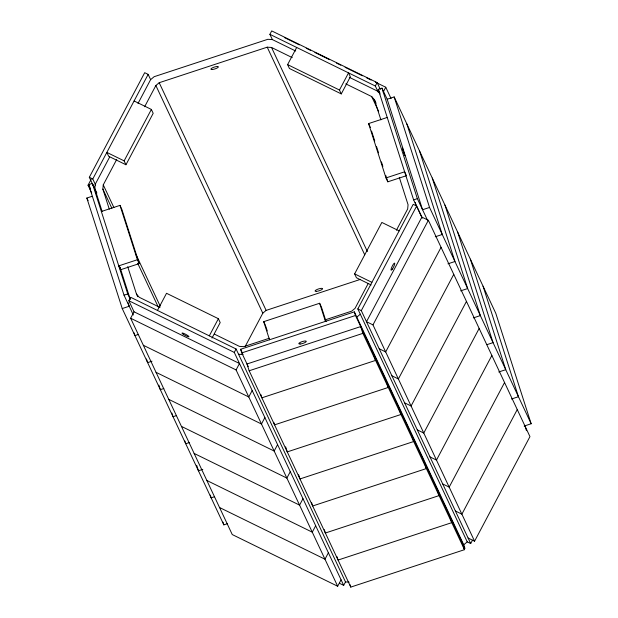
<?xml version="1.0" encoding="UTF-8"?>
<svg xmlns="http://www.w3.org/2000/svg" width="618" height="618" viewBox="0 0 618 618"><rect width="100%" height="100%" fill="white"/><g stroke="black" fill="none" stroke-linecap="round" stroke-linejoin="round"><path stroke-width="0.93" d="M109.293 209.193L102.866 189.108L103.26 184.882L116.748 159.398M94.523 188.366L89.316 177.289L144.697 72.692L148.158 74.384L150.614 79.622L138.023 103.461M91.727 193.04L88.042 185.191L91.194 179.235M95.643 185.091L92.777 178.981L148.158 74.384M109.656 157.034L95.249 184.249L94.832 188.699L102.148 211.526M144.627 106.744L155.867 85.516L159.197 82.719L267.215 47.177L271.526 47.462L292.244 57.621M151.364 109.432L153.187 113.318L125.956 164.759L124.133 160.873L151.364 109.432L134.083 100.966M341.082 579.815L337.675 586.25L236.076 369.927L239.483 363.5L134.052 311.812L128.845 300.727L130.661 297.297L236.091 348.985L345.501 581.932L343.685 585.362L339.359 583.237M295.705 51.031L272.368 39.591L269.896 34.33L271.711 30.9L377.142 82.588L380.34 89.409M337.675 586.25L232.252 534.562L130.645 318.239L134.052 311.812M157.451 310.429L166.528 293.287L218.378 318.703L220.201 322.581L211.989 338.1M341.275 93.905L339.46 90.027L348.537 72.885L350.36 76.763L341.275 93.905L289.433 68.49L287.609 64.612L296.686 47.462M209.301 335.852L218.378 318.703M343.685 585.362L234.276 352.414L236.091 348.985M378.193 92.121L375.327 86.018L377.142 82.588M245.269 346.312L262.804 313.195L266.134 310.398L360.425 279.375M383.199 92.059L385.748 87.238L375.381 82.155M252.183 390.537L248.776 396.965L143.345 345.277M264.883 417.575L261.476 424.01L156.045 372.322M371.132 284.96L356.439 277.76L354.624 273.882L381.854 222.441L399.143 230.908M277.582 444.62L274.176 451.047L168.745 399.359M368.104 283.701L355.064 308.328L351.735 311.124L325.192 319.854M396.432 230.197L407.671 208.961L408.065 204.736L399.298 177.351M472.5 540.163L470.7 543.57L467.239 541.87L357.83 308.93L413.21 204.334L416.671 206.026L421.878 217.111L428.359 220.286L529.958 436.609L474.578 541.206L468.096 538.023M470.7 543.57L361.291 310.622L416.671 206.026M421.878 217.111L366.489 321.708L372.971 324.883L474.578 541.206M290.282 471.658L286.876 478.085L181.453 426.397M372.971 324.883L428.359 220.286M302.982 498.695L299.575 505.13L194.152 453.442M441.059 247.331L385.678 351.928L379.197 348.745M315.682 525.74L312.275 532.168L206.852 480.48M453.759 274.369L398.378 378.965L391.897 375.79M328.382 552.778L324.975 559.205L219.552 507.517M466.459 301.406L411.078 406.003L404.597 402.828M479.159 328.452L423.778 433.048L417.297 429.865M491.858 355.489L436.478 460.086L429.997 456.911M504.558 382.527L449.178 487.123L442.697 483.948M517.258 409.564L461.878 514.161L455.396 510.986M150.63 79.652L154.129 76.709L267.833 39.297L272.368 39.591M356.802 317.134L360.302 314.191M248.22 366.605L241.785 352.901L240.626 349.278L354.33 311.866L355.497 315.489L464.906 548.436L463.739 544.813L467.239 541.87M133.326 314.971L124.025 295.172L88.637 184.658L92.36 183.43L96.879 193.055M422.241 218.231L413.627 199.884L378.239 89.371L381.97 88.15L387.169 99.228L422.558 209.741L429.549 207.439L531.156 423.755L524.164 426.057M227.331 523.724L223.84 524.867L122.233 308.552L86.844 198.038L92.09 196.315M387.169 99.228L394.16 96.926L495.767 313.249L531.156 423.755M101.352 211.511L119.992 205.377L121.816 209.255L139.22 263.608L120.58 269.742L118.756 265.864L137.397 259.73L139.22 263.608M385.995 177.938L404.635 171.804L406.459 175.682L387.818 181.816L385.995 177.938L368.591 123.585L387.231 117.451M124.025 295.172L127.748 293.944L130.205 299.174M413.627 199.884L417.351 198.656L427.478 220.201M122.233 308.552L129.224 306.25L128.057 302.596M138.432 334.438L134.933 335.589L134.06 332.847M435.257 236.779L442.249 234.477L406.86 123.971M269.518 339.776L263.716 321.661L319.637 303.26L321.46 307.138L326.103 321.63M152.005 361.19L147.64 362.627L146.466 358.981M447.957 263.816L454.948 261.514L419.56 151.008M269.348 338.231L243.716 346.667L239.405 346.381L214.369 334.106M241.785 352.901L355.497 315.489M163.832 388.521L160.34 389.672L158.872 385.107M460.657 290.862L467.648 288.56L432.26 178.046M249.162 370.777L362.874 333.365L464.473 549.688L350.769 587.1L249.162 370.777L246.991 363.987L360.696 326.574L362.874 333.365M176.532 415.559L173.04 416.71L171.866 413.056M473.357 317.899L480.348 315.597L444.96 205.091M189.232 442.604L185.74 443.747L184.859 441.013M486.938 344.651L493.048 342.635L457.66 232.129M202.804 469.356L198.44 470.792L196.686 465.308M498.765 371.974L505.748 369.68L470.36 259.166M214.631 496.679L211.14 497.83L210.259 495.088M511.465 399.019L518.448 396.717L483.067 286.211M238.563 354.253L243.098 354.547M345.501 581.932L349.124 582.164M284.643 37.667L299.336 44.875M306.25 48.258L310.568 50.382M314.886 52.499L329.579 59.699M336.493 63.09L340.812 65.207M345.138 67.323L362.418 75.798M366.737 77.922L371.063 80.039M269.896 34.33L375.327 86.018M349.278 77.296L377.799 91.279L380.132 93.967M345.779 83.863L371.681 96.562L374.446 99.753L376.084 103.237M287.609 64.612L339.46 90.027M124.133 160.873L106.844 152.407L108.668 156.284L125.956 164.759M354.624 273.882L371.905 282.349M89.316 177.289L92.777 178.981M357.83 308.93L361.291 310.622M88.042 185.191L89.664 185.987M159.977 307.44L139.251 297.281L136.485 294.091L127.717 266.706M128.845 300.727L234.276 352.414M130.645 318.239L236.076 369.927M385.748 87.238L391.078 98.579M378.239 89.371L379.877 92.862M371.681 96.562L378.649 111.394M368.591 123.585L370.414 127.462M271.526 47.462L367.401 251.588M267.215 47.177L364.728 254.794M354.33 311.866L463.739 544.813M159.197 82.719L266.134 310.398M155.867 85.516L262.804 313.195M263.716 321.661L265.539 325.539M240.626 349.278L242.673 353.643M103.26 184.882L113.913 207.563M135.628 253.797L160.209 306.134M102.866 189.108L111.881 208.297M137.69 263.253L158.177 306.876M88.637 184.658L90.637 188.923M136.485 294.091L137.714 296.71M86.844 198.038L88.08 200.657M525.006 426.119L526.474 430.684M394.16 96.926L429.549 207.439M381.97 88.15L417.351 198.656M415.219 202.403L416.099 205.145M374.446 99.753L380.881 119.838M371.572 131.086L374.763 141.051M376.501 146.489L378.533 152.831M381.437 161.885L382.882 166.412M385.786 175.473L387.818 181.816M462.303 542.898L464.473 549.688M449.603 515.852L451.773 522.65L338.069 560.062L336.98 556.663M436.903 488.815L439.074 495.605L325.369 533.017L324.28 529.626M424.203 461.777L426.374 468.568L312.669 505.98L311.58 502.581M411.495 434.732L413.674 441.53L299.969 478.942L298.61 474.694M398.795 407.695L400.974 414.485L287.27 451.897L285.632 446.806M386.096 380.657L388.274 387.447L274.562 424.86L273.751 422.31M373.396 353.612L375.574 360.41L261.862 397.822L260.781 394.423M319.637 303.26L325.439 321.375M349.95 584.551L350.769 587.1M265.825 326.443L267.277 330.97M222.959 522.133L223.84 524.867M119.992 205.377L137.397 259.73M119.985 267.239L130.22 299.205M119.707 267.022L120.58 269.742M92.36 183.43L127.748 293.944M402.403 148.088L404.79 155.442L402.403 148.088M316.501 291.356A3.924 0.973 -17.8 0 0 322.55 288.907A3.924 0.973 -17.8 0 0 317.474 289.317A3.924 0.973 -17.8 0 0 316.501 291.356M212.298 69.494A3.924 0.973 -17.8 0 0 218.347 67.045A3.924 0.973 -17.8 0 0 213.272 67.462A3.924 0.973 -17.8 0 0 212.298 69.494M300.201 344.002A3.924 0.973 -17.8 0 0 306.25 341.553A3.924 0.973 -17.8 0 0 301.175 341.97A3.924 0.973 -17.8 0 0 300.201 344.002M183.314 334.315A3.924 0.603 27.9 0 0 188.915 336.748A3.924 0.603 27.9 0 0 184.164 333.589A3.924 0.603 27.9 0 0 183.314 334.315M392.337 269.124A3.924 0.772 -63.9 0 0 394.701 263.206A3.924 0.772 -63.9 0 0 391.611 267.586A3.924 0.772 -63.9 0 0 392.337 269.124"/></g></svg>
